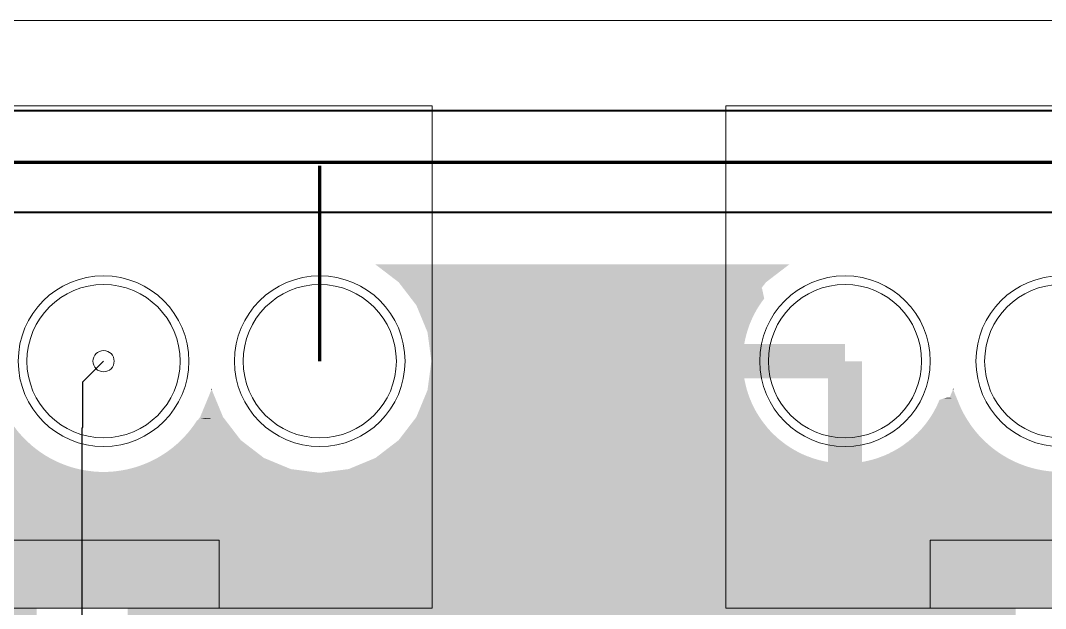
# Model space of a CAD drawing. Header units: millimetres. Extents: x 0 to 594, y 0 to 420.
# Drawn here: x 261.14 to 273.18, y 273.11 to 280.01 of the extents above; entities that cross this region are included whole.
import ezdxf

# ---------------------------------------------------------------- set-up
doc = ezdxf.new("R2010")
doc.units = ezdxf.units.MM
for name, pattern in [('K5LT32768', [0]), ('K5LT32771', [0]), ('K5LT32772', [0]), ('K5LT32773', [0]), ('K5LT32775', [0]), ('K5LT32780', [0]), ('K5LT32784', [0]), ('K5LT32787', [0])]:
    doc.linetypes.add(name, pattern=pattern)

# ---------------------------------------------------------------- blocks, each defined once
blk = doc.blocks.new('U3')
at = {"color": 7, "linetype": 'K5LT32768', "lineweight": 18}
blk.add_circle((262.112, 276.015), 0.125, dxfattribs=at)
blk = doc.blocks.new('U267')
at = {"color": 7, "linetype": 'K5LT32768', "lineweight": 18}
blk.add_circle((270.822, 276.015), 0.9, dxfattribs=at)
blk = doc.blocks.new('U268')
at = {"color": 7, "linetype": 'K5LT32768', "lineweight": 18}
blk.add_circle((273.362, 276.015), 0.9, dxfattribs=at)
blk = doc.blocks.new('U269')
at = {"color": 7, "linetype": 'K5LT32768', "lineweight": 18}
blk.add_circle((262.112, 276.015), 0.9, dxfattribs=at)
blk = doc.blocks.new('U271')
at = {"color": 7, "linetype": 'K5LT32768', "lineweight": 18}
blk.add_circle((264.652, 276.015), 0.9, dxfattribs=at)
blk = doc.blocks.new('U392')
at = {"color": 1, "linetype": 'K5LT32771', "lineweight": 18, "true_color": 0xff0000}
blk.add_circle((270.822, 276.015), 1.002, dxfattribs=at)
blk = doc.blocks.new('U393')
at = {"color": 1, "linetype": 'K5LT32771', "lineweight": 18, "true_color": 0xff0000}
blk.add_circle((273.362, 276.015), 1.002, dxfattribs=at)
blk = doc.blocks.new('U394')
at = {"color": 1, "linetype": 'K5LT32771', "lineweight": 18, "true_color": 0xff0000}
blk.add_circle((262.112, 276.015), 1.002, dxfattribs=at)
blk = doc.blocks.new('U396')
at = {"color": 1, "linetype": 'K5LT32771', "lineweight": 18, "true_color": 0xff0000}
blk.add_circle((264.652, 276.015), 1.002, dxfattribs=at)
blk = doc.blocks.new('U970')
at = {"color": 3, "linetype": 'K5LT32773', "lineweight": 18, "true_color": 0x00ff00}
blk.add_circle((270.822, 276.015), 0.9, dxfattribs=at)
blk = doc.blocks.new('U971')
at = {"color": 3, "linetype": 'K5LT32773', "lineweight": 18, "true_color": 0x00ff00}
blk.add_circle((273.362, 276.015), 0.9, dxfattribs=at)
blk = doc.blocks.new('U972')
at = {"color": 3, "linetype": 'K5LT32773', "lineweight": 18, "true_color": 0x00ff00}
blk.add_circle((262.112, 276.015), 0.9, dxfattribs=at)
blk = doc.blocks.new('U974')
at = {"color": 3, "linetype": 'K5LT32773', "lineweight": 18, "true_color": 0x00ff00}
blk.add_circle((264.652, 276.015), 0.9, dxfattribs=at)
blk = doc.blocks.new('U1365')
at = {"color": 1, "linetype": 'K5LT32771', "lineweight": 18, "true_color": 0xff0000}
blk.add_circle((270.822, 276.015), 1.002, dxfattribs=at)
blk = doc.blocks.new('U1366')
at = {"color": 1, "linetype": 'K5LT32771', "lineweight": 18, "true_color": 0xff0000}
blk.add_circle((273.362, 276.015), 1.002, dxfattribs=at)
blk = doc.blocks.new('U1367')
at = {"color": 1, "linetype": 'K5LT32771', "lineweight": 18, "true_color": 0xff0000}
blk.add_circle((262.112, 276.015), 1.002, dxfattribs=at)
blk = doc.blocks.new('U1369')
at = {"color": 1, "linetype": 'K5LT32771', "lineweight": 18, "true_color": 0xff0000}
blk.add_circle((264.652, 276.015), 1.002, dxfattribs=at)

msp = doc.modelspace()

# ---------------------------------------------------------------- hatches: boundary and pattern name
at = {"true_color": 0x00ff00}
for points in [[(265.307, 277.15), (265.301, 277.153), (270.172, 277.153), (270.166, 277.15)], [(265.301, 277.153), (265.301, 277.153), (270.172, 277.153)], [(265.579, 276.942), (265.307, 277.15), (270.166, 277.15), (269.894, 276.942)], [(265.307, 277.15), (265.307, 277.15), (270.166, 277.15), (270.166, 277.15)], [(265.787, 276.671), (265.579, 276.942), (269.894, 276.942), (269.686, 276.671)], [(265.579, 276.942), (265.579, 276.942), (269.894, 276.942), (269.894, 276.942)], [(265.918, 276.354), (265.787, 276.671), (269.686, 276.671), (269.555, 276.354)], [(265.963, 276.015), (265.918, 276.354), (269.555, 276.354), (269.51, 276.015)], [(265.918, 276.354), (265.918, 276.354), (269.555, 276.354), (269.555, 276.354)], [(265.918, 275.676), (265.963, 276.015), (269.51, 276.015), (269.555, 275.676)], [(265.963, 276.015), (265.963, 276.015), (269.51, 276.015), (269.51, 276.015)], [(263.247, 275.359), (263.378, 275.676), (263.385, 275.676), (263.516, 275.359)], [(263.378, 275.676), (263.382, 275.702), (263.385, 275.676)], [(263.378, 275.676), (263.378, 275.676), (263.385, 275.676), (263.385, 275.676)], [(265.787, 275.359), (265.918, 275.676), (269.555, 275.676), (269.686, 275.359)], [(265.918, 275.676), (265.918, 275.676), (269.555, 275.676), (269.555, 275.676)], [(271.957, 275.359), (272.088, 275.676), (272.095, 275.676), (272.226, 275.359)], [(272.088, 275.676), (272.092, 275.702), (272.095, 275.676)], [(272.088, 275.676), (272.088, 275.676), (272.095, 275.676), (272.095, 275.676)], [(260.499, 275.088), (260.707, 275.359), (260.976, 275.359), (261.184, 275.088)], [(263.039, 275.088), (263.247, 275.359), (263.516, 275.359), (263.724, 275.088)], [(265.579, 275.088), (265.787, 275.359), (269.686, 275.359), (269.894, 275.088)], [(271.749, 275.088), (271.957, 275.359), (272.226, 275.359), (272.434, 275.088)], [(260.357, 274.979), (260.499, 275.088), (261.184, 275.088), (261.326, 274.979)], [(260.499, 275.088), (260.499, 275.088), (261.184, 275.088), (261.184, 275.088)], [(262.767, 274.879), (263.039, 275.088), (263.724, 275.088), (263.996, 274.879)], [(263.039, 275.088), (263.039, 275.088), (263.724, 275.088), (263.724, 275.088)], [(265.307, 274.879), (265.579, 275.088), (269.894, 275.088), (270.166, 274.879)], [(265.579, 275.088), (265.579, 275.088), (269.894, 275.088), (269.894, 275.088)], [(271.477, 274.879), (271.749, 275.088), (272.434, 275.088), (272.706, 274.879)], [(271.749, 275.088), (271.749, 275.088), (272.434, 275.088), (272.434, 275.088)], [(260.227, 274.879), (260.357, 274.979), (261.326, 274.979), (261.326, 274.879)], [(259.911, 274.748), (260.227, 274.879), (261.326, 274.879), (261.326, 274.748)], [(262.451, 274.748), (262.767, 274.879), (263.996, 274.879), (264.312, 274.748)], [(262.767, 274.879), (262.767, 274.879), (263.996, 274.879), (263.996, 274.879)], [(264.991, 274.748), (265.307, 274.879), (270.166, 274.879), (270.482, 274.748)], [(265.307, 274.879), (265.307, 274.879), (270.166, 274.879), (270.166, 274.879)], [(271.161, 274.748), (271.357, 274.83), (272.826, 274.83), (272.826, 274.748)], [(271.357, 274.83), (271.477, 274.879), (272.706, 274.879), (272.826, 274.83)], [(271.477, 274.879), (271.477, 274.879), (272.706, 274.879), (272.706, 274.879)], [(251.397, 271.565), (251.397, 274.704), (261.326, 274.704), (261.326, 271.565)], [(259.572, 274.704), (259.911, 274.748), (261.326, 274.748), (261.326, 274.704)], [(262.397, 274.741), (262.451, 274.748), (264.312, 274.748), (264.367, 274.741)], [(262.397, 274.704), (262.397, 274.741), (264.367, 274.741), (264.652, 274.704)], [(262.397, 271.565), (262.397, 274.704), (272.826, 274.704), (272.826, 271.565)], [(262.451, 274.748), (262.451, 274.748), (264.312, 274.748), (264.312, 274.748)], [(264.652, 274.704), (264.991, 274.748), (270.482, 274.748), (270.822, 274.704)], [(264.991, 274.748), (264.991, 274.748), (270.482, 274.748), (270.482, 274.748)], [(270.822, 274.704), (271.161, 274.748), (272.826, 274.748), (272.826, 274.704)]]:
    msp.add_hatch(color=3, dxfattribs=at).paths.add_polyline_path(points)
for points in [[(266.052, 276.88), (266.052, 276.95), (269.78, 276.95), (269.84, 276.88)], [(266.052, 276.95), (266.052, 276.95), (269.78, 276.95)], [(266.052, 276.861), (266.052, 276.88), (269.84, 276.88), (269.849, 276.861)], [(266.052, 276.75), (266.052, 276.861), (269.849, 276.861), (269.873, 276.75)], [(266.052, 276.725), (266.052, 276.75), (269.873, 276.75), (269.854, 276.725)], [(266.052, 276.75), (266.052, 276.75), (269.873, 276.75), (269.873, 276.75)], [(266.052, 276.701), (266.052, 276.725), (269.854, 276.725), (269.837, 276.701)], [(266.052, 276.675), (266.052, 276.701), (269.837, 276.701), (269.82, 276.675)], [(266.052, 276.65), (266.052, 276.675), (269.82, 276.675), (269.803, 276.65)], [(266.052, 276.624), (266.052, 276.65), (269.803, 276.65), (269.787, 276.624)], [(266.052, 276.597), (266.052, 276.624), (269.787, 276.624), (269.772, 276.597)], [(266.052, 276.571), (266.052, 276.597), (269.772, 276.597), (269.758, 276.571)], [(266.052, 276.543), (266.052, 276.571), (269.758, 276.571), (269.744, 276.543)], [(266.052, 276.516), (266.052, 276.543), (269.744, 276.543), (269.731, 276.516)], [(266.052, 276.488), (266.052, 276.516), (269.731, 276.516), (269.719, 276.488)], [(266.052, 276.46), (266.052, 276.488), (269.719, 276.488), (269.707, 276.46)], [(266.052, 276.432), (266.052, 276.46), (269.707, 276.46), (269.696, 276.432)], [(266.052, 276.403), (266.052, 276.432), (269.696, 276.432), (269.686, 276.403)], [(266.052, 276.374), (266.052, 276.403), (269.686, 276.403), (269.677, 276.374)], [(266.052, 276.345), (266.052, 276.374), (269.677, 276.374), (269.668, 276.345)], [(266.052, 276.316), (266.052, 276.345), (269.668, 276.345), (269.66, 276.316)], [(266.052, 276.286), (266.052, 276.316), (269.66, 276.316), (269.653, 276.286)], [(266.052, 276.257), (266.052, 276.286), (269.653, 276.286), (269.646, 276.257)], [(266.052, 276.227), (266.052, 276.257), (269.646, 276.257), (269.64, 276.227)], [(266.052, 276.215), (266.052, 276.227), (269.64, 276.227), (269.638, 276.215)], [(266.052, 276.015), (266.052, 276.215), (270.822, 276.215), (270.822, 276.015)], [(266.052, 276.215), (266.052, 276.215), (269.638, 276.215), (270.822, 276.215)], [(266.05, 275.95), (266.051, 275.983), (271.022, 275.983), (271.022, 275.95)], [(266.051, 275.983), (266.052, 276.015), (271.022, 276.015), (271.022, 275.983)], [(266.052, 276.015), (266.052, 276.015), (270.822, 276.015), (271.022, 276.015)], [(266.038, 275.822), (266.042, 275.854), (271.022, 275.854), (271.022, 275.822)], [(266.042, 275.854), (266.046, 275.886), (271.022, 275.886), (271.022, 275.854)], [(266.046, 275.886), (266.048, 275.918), (271.022, 275.918), (271.022, 275.886)], [(266.048, 275.918), (266.05, 275.95), (271.022, 275.95), (271.022, 275.918)], [(266.022, 275.726), (266.025, 275.744), (269.653, 275.744), (269.657, 275.726)], [(266.025, 275.744), (266.028, 275.758), (269.65, 275.758), (269.653, 275.744)], [(266.028, 275.758), (266.031, 275.773), (269.646, 275.773), (269.65, 275.758)], [(266.031, 275.773), (266.033, 275.79), (269.643, 275.79), (269.646, 275.773)], [(266.033, 275.79), (266.036, 275.803), (269.64, 275.803), (269.643, 275.79)], [(266.036, 275.803), (266.037, 275.815), (269.638, 275.815), (269.64, 275.803)], [(266.037, 275.815), (266.038, 275.822), (271.022, 275.822), (271.022, 275.815)], [(270.622, 274.832), (270.622, 275.815), (271.022, 275.815), (271.022, 274.832)], [(265.989, 275.601), (265.997, 275.627), (269.686, 275.627), (269.695, 275.601)], [(265.997, 275.627), (265.998, 275.632), (269.684, 275.632), (269.686, 275.627)], [(265.998, 275.632), (266.005, 275.656), (269.677, 275.656), (269.684, 275.632)], [(266.005, 275.656), (266.007, 275.663), (269.674, 275.663), (269.677, 275.656)], [(266.007, 275.663), (266.012, 275.685), (269.668, 275.685), (269.674, 275.663)], [(266.012, 275.685), (266.015, 275.694), (269.665, 275.694), (269.668, 275.685)], [(266.015, 275.694), (266.019, 275.714), (269.66, 275.714), (269.665, 275.694)], [(266.019, 275.714), (266.022, 275.726), (269.657, 275.726), (269.66, 275.714)], [(265.948, 275.486), (265.957, 275.509), (269.733, 275.509), (269.744, 275.486)], [(265.957, 275.509), (265.959, 275.514), (269.731, 275.514), (269.733, 275.509)], [(265.959, 275.514), (265.969, 275.539), (269.72, 275.539), (269.731, 275.514)], [(265.969, 275.542), (265.979, 275.57), (269.707, 275.57), (269.719, 275.542)], [(265.969, 275.539), (265.969, 275.542), (269.719, 275.542), (269.72, 275.539)], [(265.979, 275.57), (265.988, 275.598), (269.696, 275.598), (269.707, 275.57)], [(265.979, 275.57), (265.979, 275.57), (269.707, 275.57), (269.707, 275.57)], [(265.988, 275.598), (265.989, 275.601), (269.695, 275.601), (269.696, 275.598)], [(271.9, 275.488), (271.912, 275.514), (272.162, 275.514), (272.173, 275.488)], [(271.912, 275.514), (271.914, 275.517), (272.161, 275.517), (272.162, 275.514)], [(271.914, 275.517), (271.924, 275.542), (272.151, 275.542), (272.161, 275.517)], [(271.924, 275.542), (271.927, 275.547), (272.149, 275.547), (272.151, 275.542)], [(271.927, 275.547), (271.931, 275.557), (272.145, 275.557), (272.149, 275.547)], [(271.931, 275.557), (271.932, 275.56), (272.135, 275.56), (272.145, 275.557)], [(271.932, 275.56), (271.987, 275.58), (272.075, 275.58), (272.135, 275.56)], [(271.987, 275.58), (272.019, 275.586), (272.055, 275.586), (272.075, 275.58)], [(272.019, 275.586), (272.022, 275.586), (272.054, 275.586), (272.055, 275.586)], [(272.022, 275.586), (272.043, 275.587), (272.054, 275.586)], [(265.89, 275.362), (265.899, 275.38), (269.803, 275.38), (269.815, 275.362)], [(265.899, 275.38), (265.905, 275.391), (269.797, 275.391), (269.803, 275.38)], [(265.905, 275.391), (265.912, 275.406), (269.787, 275.406), (269.797, 275.391)], [(265.912, 275.406), (265.919, 275.42), (269.78, 275.42), (269.787, 275.406)], [(265.919, 275.42), (265.925, 275.433), (269.772, 275.433), (269.78, 275.42)], [(265.925, 275.433), (265.932, 275.449), (269.763, 275.449), (269.772, 275.433)], [(265.932, 275.449), (265.937, 275.459), (269.758, 275.459), (269.763, 275.449)], [(265.937, 275.459), (265.945, 275.479), (269.748, 275.479), (269.758, 275.459)], [(265.945, 275.479), (265.948, 275.486), (269.744, 275.486), (269.748, 275.479)], [(271.824, 275.355), (271.836, 275.374), (272.23, 275.374), (272.242, 275.355)], [(271.836, 275.374), (271.84, 275.38), (272.227, 275.38), (272.23, 275.374)], [(271.84, 275.38), (271.853, 275.402), (272.215, 275.402), (272.227, 275.38)], [(271.853, 275.402), (271.856, 275.406), (272.213, 275.406), (272.215, 275.402)], [(271.856, 275.406), (271.87, 275.43), (272.2, 275.43), (272.213, 275.406)], [(271.87, 275.43), (271.871, 275.433), (272.199, 275.433), (272.2, 275.43)], [(271.871, 275.433), (271.885, 275.459), (272.186, 275.459), (272.199, 275.433)], [(271.885, 275.459), (271.899, 275.486), (272.174, 275.486), (272.186, 275.459)], [(271.885, 275.459), (271.885, 275.459), (272.186, 275.459), (272.186, 275.459)], [(271.899, 275.486), (271.9, 275.488), (272.173, 275.488), (272.174, 275.486)], [(263.156, 275.24), (263.163, 275.251), (263.479, 275.251), (263.485, 275.24)], [(263.163, 275.251), (263.175, 275.266), (263.469, 275.266), (263.479, 275.251)], [(263.175, 275.266), (263.183, 275.278), (263.461, 275.278), (263.469, 275.266)], [(263.183, 275.278), (263.193, 275.293), (263.452, 275.293), (263.461, 275.278)], [(263.193, 275.293), (263.201, 275.306), (263.445, 275.306), (263.452, 275.293)], [(263.201, 275.306), (263.208, 275.316), (263.439, 275.316), (263.445, 275.306)], [(263.208, 275.316), (263.21, 275.319), (263.431, 275.319), (263.439, 275.316)], [(263.21, 275.32), (263.231, 275.328), (263.414, 275.328), (263.43, 275.32)], [(263.21, 275.319), (263.21, 275.32), (263.43, 275.32), (263.431, 275.319)], [(263.231, 275.328), (263.259, 275.338), (263.375, 275.338), (263.414, 275.328)], [(263.259, 275.338), (263.295, 275.344), (263.354, 275.344), (263.375, 275.338)], [(263.295, 275.344), (263.309, 275.346), (263.354, 275.344)], [(265.813, 275.233), (265.825, 275.251), (269.897, 275.251), (269.911, 275.233)], [(265.825, 275.251), (265.828, 275.257), (269.892, 275.257), (269.897, 275.251)], [(265.828, 275.257), (265.842, 275.278), (269.875, 275.278), (269.892, 275.257)], [(265.842, 275.278), (265.843, 275.28), (269.873, 275.28), (269.875, 275.278)], [(265.843, 275.28), (265.858, 275.305), (269.854, 275.305), (269.873, 275.28)], [(265.858, 275.305), (265.859, 275.306), (269.854, 275.306), (269.854, 275.305)], [(265.859, 275.306), (265.872, 275.329), (269.837, 275.329), (269.854, 275.306)], [(265.872, 275.329), (265.875, 275.334), (269.834, 275.334), (269.837, 275.329)], [(265.875, 275.334), (265.886, 275.355), (269.82, 275.355), (269.834, 275.334)], [(265.886, 275.355), (265.89, 275.362), (269.815, 275.362), (269.82, 275.355)], [(271.738, 275.24), (271.752, 275.257), (272.306, 275.257), (272.317, 275.24)], [(271.752, 275.257), (271.76, 275.266), (272.299, 275.266), (272.306, 275.257)], [(271.76, 275.266), (271.771, 275.28), (272.289, 275.28), (272.299, 275.266)], [(271.771, 275.28), (271.78, 275.293), (272.281, 275.293), (272.289, 275.28)], [(271.78, 275.293), (271.789, 275.305), (272.273, 275.305), (272.281, 275.293)], [(271.789, 275.305), (271.799, 275.319), (272.263, 275.319), (272.273, 275.305)], [(271.799, 275.319), (271.807, 275.329), (272.257, 275.329), (272.263, 275.319)], [(271.807, 275.329), (271.818, 275.347), (272.247, 275.347), (272.257, 275.329)], [(271.818, 275.347), (271.824, 275.355), (272.242, 275.355), (272.247, 275.347)], [(260.376, 275.124), (260.395, 275.142), (261.148, 275.142), (261.164, 275.124)], [(260.395, 275.142), (260.398, 275.145), (261.145, 275.145), (261.148, 275.142)], [(260.398, 275.145), (260.42, 275.166), (261.127, 275.166), (261.145, 275.145)], [(263.055, 275.121), (263.075, 275.142), (263.557, 275.142), (263.575, 275.121)], [(263.075, 275.142), (263.078, 275.146), (263.554, 275.146), (263.557, 275.142)], [(263.078, 275.146), (263.096, 275.166), (263.539, 275.166), (263.554, 275.146)], [(263.096, 275.166), (263.101, 275.171), (263.534, 275.171), (263.539, 275.166)], [(263.101, 275.171), (263.117, 275.19), (263.52, 275.19), (263.534, 275.171)], [(263.117, 275.19), (263.122, 275.197), (263.515, 275.197), (263.52, 275.19)], [(263.122, 275.197), (263.137, 275.215), (263.503, 275.215), (263.515, 275.197)], [(263.137, 275.215), (263.143, 275.224), (263.497, 275.224), (263.503, 275.215)], [(263.143, 275.224), (263.156, 275.24), (263.485, 275.24), (263.497, 275.224)], [(265.732, 275.124), (265.749, 275.145), (269.995, 275.145), (270.017, 275.124)], [(265.749, 275.146), (265.765, 275.166), (269.973, 275.166), (269.994, 275.146)], [(265.749, 275.145), (265.749, 275.146), (269.994, 275.146), (269.995, 275.145)], [(265.765, 275.166), (265.769, 275.171), (269.968, 275.171), (269.973, 275.166)], [(265.769, 275.171), (265.781, 275.188), (269.952, 275.188), (269.968, 275.171)], [(265.781, 275.188), (265.788, 275.197), (269.943, 275.197), (269.952, 275.188)], [(265.788, 275.197), (265.797, 275.21), (269.931, 275.21), (269.943, 275.197)], [(265.797, 275.21), (265.807, 275.224), (269.919, 275.224), (269.931, 275.21)], [(265.807, 275.224), (265.813, 275.233), (269.911, 275.233), (269.919, 275.224)], [(271.626, 275.124), (271.645, 275.142), (272.398, 275.142), (272.414, 275.124)], [(271.645, 275.142), (271.648, 275.145), (272.395, 275.145), (272.398, 275.142)], [(271.648, 275.145), (271.67, 275.166), (272.377, 275.166), (272.395, 275.145)], [(271.67, 275.166), (271.691, 275.188), (272.358, 275.188), (272.377, 275.166)], [(271.67, 275.166), (271.67, 275.166), (272.377, 275.166), (272.377, 275.166)], [(271.691, 275.188), (271.693, 275.19), (272.357, 275.19), (272.358, 275.188)], [(271.693, 275.19), (271.712, 275.21), (272.34, 275.21), (272.357, 275.19)], [(271.712, 275.21), (271.716, 275.215), (272.337, 275.215), (272.34, 275.21)], [(271.716, 275.215), (271.732, 275.233), (272.323, 275.233), (272.337, 275.215)], [(271.732, 275.233), (271.738, 275.24), (272.317, 275.24), (272.323, 275.233)], [(260.206, 274.996), (260.227, 275.01), (261.287, 275.01), (261.304, 274.996)], [(260.227, 275.01), (260.232, 275.013), (261.283, 275.013), (261.287, 275.01)], [(260.232, 275.013), (260.257, 275.03), (261.263, 275.03), (261.283, 275.013)], [(260.257, 275.03), (260.258, 275.031), (261.262, 275.031), (261.263, 275.03)], [(260.258, 275.031), (260.282, 275.048), (261.243, 275.048), (261.262, 275.031)], [(260.282, 275.048), (260.287, 275.052), (261.239, 275.052), (261.243, 275.048)], [(260.287, 275.052), (260.306, 275.066), (261.223, 275.066), (261.239, 275.052)], [(260.306, 275.066), (260.316, 275.073), (261.215, 275.073), (261.223, 275.066)], [(260.316, 275.073), (260.33, 275.085), (261.203, 275.085), (261.215, 275.073)], [(260.33, 275.085), (260.343, 275.096), (261.192, 275.096), (261.203, 275.085)], [(260.343, 275.096), (260.353, 275.104), (261.184, 275.104), (261.192, 275.096)], [(260.353, 275.104), (260.369, 275.118), (261.17, 275.118), (261.184, 275.104)], [(260.369, 275.118), (260.376, 275.124), (261.164, 275.124), (261.17, 275.118)], [(262.927, 275.002), (262.936, 275.01), (263.677, 275.01), (263.685, 275.002)], [(262.936, 275.01), (262.954, 275.025), (263.662, 275.025), (263.677, 275.01)], [(262.954, 275.025), (262.961, 275.031), (263.656, 275.031), (263.662, 275.025)], [(262.961, 275.031), (262.981, 275.048), (263.639, 275.048), (263.656, 275.031)], [(262.981, 275.048), (262.985, 275.052), (263.636, 275.052), (263.639, 275.048)], [(262.985, 275.052), (263.006, 275.072), (263.617, 275.072), (263.636, 275.052)], [(263.006, 275.072), (263.008, 275.073), (263.615, 275.073), (263.617, 275.072)], [(263.008, 275.073), (263.031, 275.096), (263.596, 275.096), (263.615, 275.073)], [(263.031, 275.096), (263.053, 275.118), (263.576, 275.118), (263.595, 275.096)], [(263.031, 275.096), (263.031, 275.096), (263.595, 275.096), (263.596, 275.096)], [(263.053, 275.118), (263.055, 275.121), (263.575, 275.121), (263.576, 275.118)], [(265.619, 275.002), (265.629, 275.013), (270.161, 275.013), (270.178, 275.002)], [(265.629, 275.013), (265.642, 275.025), (270.143, 275.025), (270.161, 275.013)], [(265.642, 275.025), (265.647, 275.03), (270.136, 275.03), (270.143, 275.025)], [(265.647, 275.03), (265.664, 275.048), (270.111, 275.048), (270.136, 275.03)], [(265.664, 275.048), (265.681, 275.066), (270.087, 275.066), (270.111, 275.048)], [(265.664, 275.048), (265.664, 275.048), (270.111, 275.048), (270.111, 275.048)], [(265.681, 275.066), (265.686, 275.072), (270.08, 275.072), (270.087, 275.066)], [(265.686, 275.072), (265.698, 275.085), (270.063, 275.085), (270.08, 275.072)], [(265.698, 275.085), (265.708, 275.096), (270.05, 275.096), (270.063, 275.085)], [(265.708, 275.096), (265.715, 275.104), (270.04, 275.104), (270.05, 275.096)], [(265.715, 275.104), (265.729, 275.121), (270.022, 275.121), (270.04, 275.104)], [(265.729, 275.121), (265.732, 275.124), (270.017, 275.124), (270.022, 275.121)], [(271.456, 274.996), (271.477, 275.01), (272.537, 275.01), (272.554, 274.996)], [(271.477, 275.01), (271.482, 275.013), (272.533, 275.013), (272.537, 275.01)], [(271.482, 275.013), (271.507, 275.03), (272.513, 275.03), (272.533, 275.013)], [(271.507, 275.03), (271.508, 275.031), (272.512, 275.031), (272.513, 275.03)], [(271.508, 275.031), (271.532, 275.048), (272.493, 275.048), (272.512, 275.031)], [(271.532, 275.048), (271.537, 275.052), (272.489, 275.052), (272.493, 275.048)], [(271.537, 275.052), (271.556, 275.066), (272.473, 275.066), (272.489, 275.052)], [(271.556, 275.066), (271.566, 275.073), (272.465, 275.073), (272.473, 275.066)], [(271.566, 275.073), (271.58, 275.085), (272.453, 275.085), (272.465, 275.073)], [(271.58, 275.085), (271.593, 275.096), (272.442, 275.096), (272.453, 275.085)], [(271.593, 275.096), (271.603, 275.104), (272.434, 275.104), (272.442, 275.096)], [(271.603, 275.104), (271.619, 275.118), (272.42, 275.118), (272.434, 275.104)], [(271.619, 275.118), (271.626, 275.124), (272.414, 275.124), (272.42, 275.118)], [(259.972, 274.884), (259.988, 274.89), (261.461, 274.89), (261.471, 274.884)], [(259.988, 274.89), (260.015, 274.9), (261.443, 274.9), (261.461, 274.89)], [(260.015, 274.9), (260.017, 274.9), (261.442, 274.9), (261.443, 274.9)], [(260.017, 274.9), (260.045, 274.912), (261.423, 274.912), (261.442, 274.9)], [(260.045, 274.912), (260.055, 274.917), (261.416, 274.917), (261.423, 274.912)], [(260.055, 274.917), (260.073, 274.924), (261.404, 274.924), (261.416, 274.917)], [(260.073, 274.924), (260.093, 274.934), (261.389, 274.934), (261.404, 274.924)], [(260.093, 274.934), (260.1, 274.938), (261.384, 274.938), (261.389, 274.934)], [(260.1, 274.938), (260.127, 274.951), (261.364, 274.951), (261.384, 274.938)], [(260.127, 274.951), (260.129, 274.952), (261.363, 274.952), (261.364, 274.951)], [(260.129, 274.952), (260.154, 274.966), (261.344, 274.966), (261.363, 274.952)], [(260.154, 274.966), (260.163, 274.971), (261.337, 274.971), (261.344, 274.966)], [(260.163, 274.971), (260.18, 274.981), (261.324, 274.981), (261.337, 274.971)], [(260.18, 274.981), (260.196, 274.99), (261.312, 274.99), (261.324, 274.981)], [(260.196, 274.99), (260.206, 274.996), (261.304, 274.996), (261.312, 274.99)], [(262.752, 274.884), (262.776, 274.898), (263.808, 274.898), (263.827, 274.884)], [(262.776, 274.898), (262.78, 274.9), (263.805, 274.9), (263.808, 274.898)], [(262.78, 274.9), (262.807, 274.917), (263.783, 274.917), (263.805, 274.9)], [(262.807, 274.917), (262.809, 274.917), (263.782, 274.917), (263.783, 274.917)], [(262.809, 274.917), (262.834, 274.934), (263.762, 274.934), (263.782, 274.917)], [(262.834, 274.934), (262.84, 274.938), (263.757, 274.938), (263.762, 274.934)], [(262.84, 274.938), (262.86, 274.952), (263.74, 274.952), (263.757, 274.938)], [(262.86, 274.952), (262.87, 274.959), (263.733, 274.959), (263.74, 274.952)], [(262.87, 274.959), (262.886, 274.971), (263.719, 274.971), (263.733, 274.959)], [(262.886, 274.971), (262.899, 274.98), (263.708, 274.98), (263.719, 274.971)], [(262.899, 274.98), (262.912, 274.99), (263.698, 274.99), (263.708, 274.98)], [(262.912, 274.99), (262.927, 275.002), (263.685, 275.002), (263.698, 274.99)], [(265.471, 274.879), (265.484, 274.89), (270.405, 274.89), (270.434, 274.879)], [(265.484, 274.89), (265.495, 274.898), (270.384, 274.898), (270.405, 274.89)], [(265.495, 274.898), (265.499, 274.9), (270.376, 274.9), (270.384, 274.898)], [(265.499, 274.9), (265.514, 274.912), (270.348, 274.912), (270.376, 274.9)], [(265.514, 274.912), (265.521, 274.917), (270.336, 274.917), (270.348, 274.912)], [(265.521, 274.917), (265.53, 274.924), (270.321, 274.924), (270.336, 274.917)], [(265.53, 274.924), (265.546, 274.938), (270.293, 274.938), (270.321, 274.924)], [(265.546, 274.938), (265.562, 274.951), (270.266, 274.951), (270.293, 274.938)], [(265.546, 274.938), (265.546, 274.938), (270.293, 274.938), (270.293, 274.938)], [(265.562, 274.951), (265.571, 274.959), (270.252, 274.959), (270.266, 274.951)], [(265.571, 274.959), (265.578, 274.966), (270.239, 274.966), (270.252, 274.959)], [(265.578, 274.966), (265.595, 274.98), (270.214, 274.98), (270.239, 274.966)], [(265.595, 274.981), (265.612, 274.996), (270.187, 274.996), (270.213, 274.981)], [(265.595, 274.98), (265.595, 274.981), (270.213, 274.981), (270.214, 274.98)], [(265.612, 274.996), (265.619, 275.002), (270.178, 275.002), (270.187, 274.996)], [(271.222, 274.884), (271.238, 274.89), (272.711, 274.89), (272.721, 274.884)], [(271.238, 274.89), (271.265, 274.9), (272.693, 274.9), (272.711, 274.89)], [(271.265, 274.9), (271.267, 274.9), (272.692, 274.9), (272.693, 274.9)], [(271.267, 274.9), (271.295, 274.912), (272.673, 274.912), (272.692, 274.9)], [(271.295, 274.912), (271.305, 274.917), (272.666, 274.917), (272.673, 274.912)], [(271.305, 274.917), (271.323, 274.924), (272.654, 274.924), (272.666, 274.917)], [(271.323, 274.924), (271.343, 274.934), (272.639, 274.934), (272.654, 274.924)], [(271.343, 274.934), (271.35, 274.938), (272.634, 274.938), (272.639, 274.934)], [(271.35, 274.938), (271.377, 274.951), (272.614, 274.951), (272.634, 274.938)], [(271.377, 274.951), (271.379, 274.952), (272.613, 274.952), (272.614, 274.951)], [(271.379, 274.952), (271.404, 274.966), (272.594, 274.966), (272.613, 274.952)], [(271.404, 274.966), (271.413, 274.971), (272.587, 274.971), (272.594, 274.966)], [(271.413, 274.971), (271.43, 274.981), (272.574, 274.981), (272.587, 274.971)], [(271.43, 274.981), (271.446, 274.99), (272.562, 274.99), (272.574, 274.981)], [(271.446, 274.99), (271.456, 274.996), (272.554, 274.996), (272.562, 274.99)], [(254.026, 274.762), (254.044, 274.771), (261.734, 274.771), (261.765, 274.762)], [(254.044, 274.771), (254.055, 274.776), (261.717, 274.776), (261.734, 274.771)], [(254.055, 274.776), (254.062, 274.78), (261.704, 274.78), (261.717, 274.776)], [(254.062, 274.78), (254.081, 274.791), (261.674, 274.791), (261.704, 274.78)], [(254.081, 274.791), (254.083, 274.792), (261.671, 274.792), (261.674, 274.791)], [(254.083, 274.792), (254.101, 274.802), (261.644, 274.802), (261.671, 274.792)], [(254.101, 274.802), (254.111, 274.808), (261.629, 274.808), (261.644, 274.802)], [(254.111, 274.808), (254.121, 274.814), (261.614, 274.814), (261.629, 274.808)], [(254.121, 274.814), (254.139, 274.825), (261.589, 274.825), (261.614, 274.814)], [(254.139, 274.825), (254.142, 274.826), (261.585, 274.826), (261.589, 274.825)], [(254.142, 274.826), (254.15, 274.832), (261.573, 274.832), (261.585, 274.826)], [(259.772, 274.832), (259.783, 274.834), (261.569, 274.834), (261.573, 274.832)], [(259.783, 274.834), (259.813, 274.839), (261.556, 274.839), (261.569, 274.834)], [(259.813, 274.839), (259.814, 274.84), (261.556, 274.84), (261.556, 274.839)], [(259.814, 274.84), (259.843, 274.846), (261.543, 274.846), (261.556, 274.84)], [(259.843, 274.846), (259.872, 274.853), (261.528, 274.853), (261.543, 274.846)], [(259.872, 274.853), (259.874, 274.854), (261.527, 274.854), (261.528, 274.853)], [(259.874, 274.854), (259.902, 274.861), (261.513, 274.861), (261.527, 274.854)], [(259.902, 274.861), (259.926, 274.868), (261.499, 274.868), (261.513, 274.861)], [(259.926, 274.868), (259.931, 274.87), (261.496, 274.87), (261.499, 274.868)], [(259.931, 274.87), (259.96, 274.879), (261.479, 274.879), (261.496, 274.87)], [(259.96, 274.879), (259.972, 274.884), (261.471, 274.884), (261.479, 274.879)], [(262.458, 274.762), (262.489, 274.771), (264.009, 274.771), (264.027, 274.762)], [(262.489, 274.771), (262.506, 274.776), (263.999, 274.776), (264.009, 274.771)], [(262.506, 274.776), (262.519, 274.78), (263.991, 274.78), (263.999, 274.776)], [(262.519, 274.78), (262.55, 274.791), (263.972, 274.791), (263.991, 274.78)], [(262.55, 274.791), (262.552, 274.792), (263.97, 274.792), (263.972, 274.791)], [(262.552, 274.792), (262.58, 274.802), (263.953, 274.802), (263.97, 274.792)], [(262.58, 274.802), (262.594, 274.808), (263.942, 274.808), (263.953, 274.802)], [(262.594, 274.808), (262.609, 274.814), (263.932, 274.814), (263.942, 274.808)], [(262.609, 274.814), (262.634, 274.825), (263.915, 274.825), (263.932, 274.814)], [(262.634, 274.825), (262.639, 274.826), (263.912, 274.826), (263.915, 274.825)], [(262.639, 274.826), (262.668, 274.84), (263.891, 274.84), (263.912, 274.826)], [(262.668, 274.84), (262.672, 274.842), (263.887, 274.842), (263.891, 274.84)], [(262.672, 274.842), (262.696, 274.854), (263.87, 274.854), (263.887, 274.842)], [(262.696, 274.854), (262.708, 274.86), (263.86, 274.86), (263.87, 274.854)], [(262.708, 274.86), (262.725, 274.868), (263.848, 274.868), (263.86, 274.86)], [(262.725, 274.868), (262.743, 274.878), (263.834, 274.878), (263.848, 274.868)], [(262.743, 274.878), (262.752, 274.884), (263.827, 274.884), (263.834, 274.878)], [(265.276, 274.762), (265.294, 274.771), (272.984, 274.771), (273.015, 274.762)], [(265.294, 274.771), (265.305, 274.776), (272.967, 274.776), (272.984, 274.771)], [(265.305, 274.776), (265.312, 274.78), (272.954, 274.78), (272.967, 274.776)], [(265.312, 274.78), (265.331, 274.791), (272.924, 274.791), (272.954, 274.78)], [(265.331, 274.791), (265.333, 274.792), (272.921, 274.792), (272.924, 274.791)], [(265.333, 274.792), (265.351, 274.802), (272.894, 274.802), (272.921, 274.792)], [(265.351, 274.802), (265.361, 274.808), (272.879, 274.808), (272.894, 274.802)], [(265.361, 274.808), (265.371, 274.814), (272.864, 274.814), (272.879, 274.808)], [(265.371, 274.814), (265.389, 274.825), (272.839, 274.825), (272.864, 274.814)], [(265.389, 274.825), (265.392, 274.826), (272.835, 274.826), (272.839, 274.825)], [(265.392, 274.826), (265.4, 274.832), (272.823, 274.832), (272.835, 274.826)], [(265.4, 274.832), (265.403, 274.834), (270.61, 274.834), (270.622, 274.832)], [(265.403, 274.834), (265.412, 274.839), (270.58, 274.839), (270.61, 274.834)], [(265.412, 274.839), (265.416, 274.842), (270.569, 274.842), (270.58, 274.839)], [(265.416, 274.842), (265.422, 274.846), (270.55, 274.846), (270.569, 274.842)], [(265.422, 274.846), (265.433, 274.853), (270.521, 274.853), (270.55, 274.846)], [(265.433, 274.853), (265.443, 274.86), (270.496, 274.86), (270.521, 274.853)], [(265.443, 274.86), (265.445, 274.861), (270.492, 274.861), (270.496, 274.86)], [(265.445, 274.861), (265.457, 274.87), (270.462, 274.87), (270.492, 274.861)], [(265.457, 274.87), (265.469, 274.878), (270.436, 274.878), (270.462, 274.87)], [(265.469, 274.878), (265.471, 274.879), (270.434, 274.879), (270.436, 274.878)], [(271.022, 274.832), (271.033, 274.834), (272.819, 274.834), (272.823, 274.832)], [(271.033, 274.834), (271.063, 274.839), (272.806, 274.839), (272.819, 274.834)], [(271.063, 274.839), (271.064, 274.84), (272.806, 274.84), (272.806, 274.839)], [(271.064, 274.84), (271.093, 274.846), (272.793, 274.846), (272.806, 274.84)], [(271.093, 274.846), (271.122, 274.853), (272.778, 274.853), (272.793, 274.846)], [(271.122, 274.853), (271.124, 274.854), (272.777, 274.854), (272.778, 274.853)], [(271.124, 274.854), (271.152, 274.861), (272.763, 274.861), (272.777, 274.854)], [(271.152, 274.861), (271.176, 274.868), (272.749, 274.868), (272.763, 274.861)], [(271.176, 274.868), (271.181, 274.87), (272.746, 274.87), (272.749, 274.868)], [(271.181, 274.87), (271.21, 274.879), (272.729, 274.879), (272.746, 274.87)], [(271.21, 274.879), (271.222, 274.884), (272.721, 274.884), (272.729, 274.879)], [(253.691, 274.645), (253.722, 274.652), (264.331, 274.652), (264.363, 274.645)], [(253.722, 274.652), (253.754, 274.66), (264.3, 274.66), (264.331, 274.652)], [(253.754, 274.66), (253.785, 274.668), (264.268, 274.668), (264.3, 274.66)], [(253.785, 274.668), (253.816, 274.678), (264.238, 274.678), (264.268, 274.668)], [(253.816, 274.678), (253.847, 274.687), (264.207, 274.687), (264.238, 274.678)], [(253.847, 274.687), (253.877, 274.698), (264.176, 274.698), (264.207, 274.687)], [(253.877, 274.698), (253.907, 274.709), (264.146, 274.709), (264.176, 274.698)], [(253.907, 274.709), (253.921, 274.715), (264.132, 274.715), (264.146, 274.709)], [(253.921, 274.715), (253.922, 274.715), (262.08, 274.715), (262.112, 274.715)], [(253.922, 274.715), (253.925, 274.716), (262.048, 274.716), (262.08, 274.715)], [(253.925, 274.716), (253.93, 274.718), (262.016, 274.718), (262.048, 274.716)], [(253.93, 274.718), (253.937, 274.721), (261.984, 274.721), (262.016, 274.718)], [(253.937, 274.721), (253.945, 274.725), (261.953, 274.725), (261.982, 274.721)], [(253.937, 274.721), (253.937, 274.721), (261.982, 274.721), (261.984, 274.721)], [(253.945, 274.725), (253.955, 274.729), (261.921, 274.729), (261.953, 274.725)], [(253.955, 274.729), (253.967, 274.734), (261.889, 274.734), (261.921, 274.729)], [(253.967, 274.734), (253.98, 274.74), (261.858, 274.74), (261.889, 274.734)], [(253.967, 274.734), (253.967, 274.734), (261.889, 274.734), (261.889, 274.734)], [(253.98, 274.74), (253.994, 274.746), (261.827, 274.746), (261.858, 274.74)], [(253.994, 274.746), (253.997, 274.748), (261.822, 274.748), (261.827, 274.746)], [(253.997, 274.748), (254.01, 274.754), (261.796, 274.754), (261.822, 274.748)], [(254.01, 274.754), (254.026, 274.762), (261.766, 274.762), (261.796, 274.754)], [(254.026, 274.762), (254.026, 274.762), (261.765, 274.762), (261.766, 274.762)], [(262.112, 274.715), (262.144, 274.715), (264.131, 274.715), (264.132, 274.715)], [(262.144, 274.715), (262.175, 274.716), (264.128, 274.716), (264.131, 274.715)], [(262.175, 274.716), (262.207, 274.718), (264.124, 274.718), (264.128, 274.716)], [(262.207, 274.718), (262.239, 274.721), (264.117, 274.721), (264.124, 274.718)], [(262.239, 274.721), (262.242, 274.721), (264.116, 274.721), (264.117, 274.721)], [(262.242, 274.721), (262.271, 274.725), (264.108, 274.725), (264.116, 274.721)], [(262.271, 274.725), (262.302, 274.729), (264.098, 274.729), (264.108, 274.725)], [(262.302, 274.729), (262.334, 274.734), (264.086, 274.734), (264.098, 274.729)], [(262.334, 274.734), (262.365, 274.74), (264.074, 274.74), (264.086, 274.734)], [(262.334, 274.734), (262.334, 274.734), (264.086, 274.734), (264.086, 274.734)], [(262.365, 274.74), (262.397, 274.746), (264.059, 274.746), (264.074, 274.74)], [(262.397, 274.746), (262.401, 274.748), (264.057, 274.748), (264.059, 274.746)], [(262.401, 274.748), (262.428, 274.754), (264.044, 274.754), (264.057, 274.748)], [(262.428, 274.754), (262.457, 274.762), (264.028, 274.762), (264.044, 274.754)], [(262.457, 274.762), (262.458, 274.762), (264.027, 274.762), (264.028, 274.762)], [(264.941, 274.645), (264.972, 274.652), (275.581, 274.652), (275.613, 274.645)], [(264.972, 274.652), (265.004, 274.66), (275.55, 274.66), (275.581, 274.652)], [(265.004, 274.66), (265.035, 274.668), (275.518, 274.668), (275.55, 274.66)], [(265.035, 274.668), (265.066, 274.678), (275.488, 274.678), (275.518, 274.668)], [(265.066, 274.678), (265.097, 274.687), (275.457, 274.687), (275.488, 274.678)], [(265.097, 274.687), (265.127, 274.698), (275.426, 274.698), (275.457, 274.687)], [(265.127, 274.698), (265.157, 274.709), (275.396, 274.709), (275.426, 274.698)], [(265.157, 274.709), (265.171, 274.715), (275.382, 274.715), (275.396, 274.709)], [(265.171, 274.715), (265.172, 274.715), (273.33, 274.715), (273.362, 274.715)], [(265.172, 274.715), (265.175, 274.716), (273.298, 274.716), (273.33, 274.715)], [(265.175, 274.716), (265.18, 274.718), (273.266, 274.718), (273.298, 274.716)], [(265.18, 274.718), (265.187, 274.721), (273.234, 274.721), (273.266, 274.718)], [(265.187, 274.721), (265.195, 274.725), (273.203, 274.725), (273.232, 274.721)], [(265.187, 274.721), (265.187, 274.721), (273.232, 274.721), (273.234, 274.721)], [(265.195, 274.725), (265.205, 274.729), (273.171, 274.729), (273.203, 274.725)], [(265.205, 274.729), (265.217, 274.734), (273.139, 274.734), (273.171, 274.729)], [(265.217, 274.734), (265.23, 274.74), (273.108, 274.74), (273.139, 274.734)], [(265.217, 274.734), (265.217, 274.734), (273.139, 274.734), (273.139, 274.734)], [(265.23, 274.74), (265.244, 274.746), (273.077, 274.746), (273.108, 274.74)], [(265.244, 274.746), (265.247, 274.748), (273.072, 274.748), (273.077, 274.746)], [(265.247, 274.748), (265.26, 274.754), (273.046, 274.754), (273.072, 274.748)], [(265.26, 274.754), (265.276, 274.762), (273.016, 274.762), (273.046, 274.754)], [(265.276, 274.762), (265.276, 274.762), (273.015, 274.762), (273.016, 274.762)], [(198.192, 274.498), (198.198, 274.563), (285.584, 274.563), (285.649, 274.498)], [(198.198, 274.563), (198.202, 274.615), (285.532, 274.615), (285.584, 274.563)], [(253.402, 274.615), (253.434, 274.615), (264.619, 274.615), (264.652, 274.615)], [(253.434, 274.615), (253.466, 274.616), (264.587, 274.616), (264.619, 274.615)], [(253.466, 274.616), (253.499, 274.618), (264.555, 274.618), (264.587, 274.616)], [(253.499, 274.618), (253.531, 274.621), (264.522, 274.621), (264.555, 274.618)], [(253.531, 274.621), (253.563, 274.624), (264.49, 274.624), (264.522, 274.621)], [(253.563, 274.624), (253.595, 274.628), (264.458, 274.628), (264.49, 274.624)], [(253.595, 274.628), (253.627, 274.633), (264.426, 274.633), (264.458, 274.628)], [(253.627, 274.633), (253.659, 274.639), (264.394, 274.639), (264.426, 274.633)], [(253.659, 274.639), (253.691, 274.645), (264.363, 274.645), (264.394, 274.639)], [(264.652, 274.615), (264.684, 274.615), (275.869, 274.615), (275.902, 274.615)], [(264.684, 274.615), (264.716, 274.616), (275.837, 274.616), (275.869, 274.615)], [(264.716, 274.616), (264.749, 274.618), (275.805, 274.618), (275.837, 274.616)], [(264.749, 274.618), (264.781, 274.621), (275.772, 274.621), (275.805, 274.618)], [(264.781, 274.621), (264.813, 274.624), (275.74, 274.624), (275.772, 274.621)], [(264.813, 274.624), (264.845, 274.628), (275.708, 274.628), (275.74, 274.624)], [(264.845, 274.628), (264.877, 274.633), (275.676, 274.633), (275.708, 274.628)], [(264.877, 274.633), (264.909, 274.639), (275.644, 274.639), (275.676, 274.633)], [(264.909, 274.639), (264.941, 274.645), (275.613, 274.645), (275.644, 274.639)], [(198.181, 274.4), (198.185, 274.434), (285.713, 274.434), (285.747, 274.4)], [(198.185, 274.434), (198.192, 274.498), (285.649, 274.498), (285.713, 274.434)], [(198.161, 274.241), (198.17, 274.305), (285.841, 274.305), (285.905, 274.241)], [(198.17, 274.305), (198.178, 274.369), (285.777, 274.369), (285.841, 274.305)], [(198.178, 274.369), (198.181, 274.4), (285.747, 274.4), (285.777, 274.369)], [(198.141, 274.115), (198.151, 274.177), (285.969, 274.177), (286.032, 274.115)], [(198.151, 274.177), (198.161, 274.241), (285.905, 274.241), (285.969, 274.177)], [(206.883, 274.115), (206.862, 274.115), (286.032, 274.115), (286.032, 274.115)], [(206.904, 274.114), (206.883, 274.115), (286.032, 274.115), (286.033, 274.114)], [(206.926, 274.112), (206.904, 274.114), (286.033, 274.114), (286.035, 274.112)], [(206.947, 274.109), (206.926, 274.112), (286.035, 274.112), (286.038, 274.109)], [(206.968, 274.106), (206.947, 274.109), (286.038, 274.109), (286.041, 274.106)], [(206.989, 274.101), (206.968, 274.106), (286.041, 274.106), (286.045, 274.101)], [(207.01, 274.096), (206.989, 274.101), (286.045, 274.101), (286.05, 274.096)], [(207.031, 274.091), (207.01, 274.096), (286.05, 274.096), (286.056, 274.091)], [(207.051, 274.084), (207.031, 274.091), (286.056, 274.091), (286.062, 274.084)], [(207.071, 274.077), (207.051, 274.084), (286.062, 274.084), (286.069, 274.077)], [(207.091, 274.069), (207.071, 274.077), (286.069, 274.077), (286.077, 274.069)], [(207.111, 274.061), (207.091, 274.069), (286.077, 274.069), (286.086, 274.061)], [(207.13, 274.052), (207.111, 274.061), (286.086, 274.061), (286.095, 274.052)], [(207.149, 274.042), (207.13, 274.052), (286.095, 274.052), (286.105, 274.042)], [(207.168, 274.031), (207.149, 274.042), (286.105, 274.042), (286.116, 274.031)], [(207.186, 274.02), (207.168, 274.031), (286.116, 274.031), (286.127, 274.02)], [(207.204, 274.008), (207.186, 274.02), (286.127, 274.02), (286.139, 274.008)], [(207.221, 273.995), (207.204, 274.008), (286.139, 274.008), (286.151, 273.995)], [(207.238, 273.982), (207.221, 273.995), (286.151, 273.995), (286.164, 273.982)], [(207.255, 273.968), (207.238, 273.982), (286.164, 273.982), (286.178, 273.968)], [(207.271, 273.954), (207.255, 273.968), (286.178, 273.968), (286.192, 273.954)], [(207.286, 273.939), (207.271, 273.954), (286.192, 273.954), (286.207, 273.939)], [(207.301, 273.924), (207.286, 273.939), (286.207, 273.939), (286.223, 273.924)], [(207.315, 273.908), (207.301, 273.924), (286.223, 273.924), (286.239, 273.908)], [(207.329, 273.891), (207.315, 273.908), (286.239, 273.908), (286.255, 273.891)], [(207.342, 273.875), (207.329, 273.891), (286.255, 273.891), (286.272, 273.875)], [(207.355, 273.857), (207.342, 273.875), (286.272, 273.875), (286.289, 273.857)], [(207.366, 273.839), (207.355, 273.857), (286.289, 273.857), (286.307, 273.839)], [(207.378, 273.821), (207.366, 273.839), (286.307, 273.839), (286.325, 273.821)], [(207.388, 273.803), (207.378, 273.821), (286.325, 273.821), (286.344, 273.803)], [(207.398, 273.784), (207.388, 273.803), (286.344, 273.803), (286.363, 273.784)], [(207.407, 273.765), (207.398, 273.784), (286.363, 273.784), (286.381, 273.765)], [(212.885, 273.765), (212.862, 273.765), (286.381, 273.765), (286.382, 273.765)], [(212.909, 273.764), (212.885, 273.765), (286.382, 273.765), (286.383, 273.764)], [(212.932, 273.762), (212.909, 273.764), (286.383, 273.764), (286.385, 273.762)], [(212.956, 273.759), (212.932, 273.762), (286.385, 273.762), (286.387, 273.759)], [(212.979, 273.756), (212.956, 273.759), (286.387, 273.759), (286.391, 273.756)], [(213.002, 273.752), (212.979, 273.756), (286.391, 273.756), (286.395, 273.752)], [(213.025, 273.747), (213.002, 273.752), (286.395, 273.752), (286.4, 273.747)], [(213.048, 273.741), (213.025, 273.747), (286.4, 273.747), (286.405, 273.741)], [(213.071, 273.735), (213.048, 273.741), (286.405, 273.741), (286.411, 273.735)], [(213.093, 273.728), (213.071, 273.735), (286.411, 273.735), (286.418, 273.728)], [(213.116, 273.721), (213.093, 273.728), (286.418, 273.728), (286.426, 273.721)], [(213.138, 273.712), (213.116, 273.721), (286.426, 273.721), (286.434, 273.712)], [(213.16, 273.703), (213.138, 273.712), (286.434, 273.712), (286.443, 273.703)], [(213.181, 273.694), (213.16, 273.703), (286.443, 273.703), (286.453, 273.694)], [(213.202, 273.683), (213.181, 273.694), (286.453, 273.694), (286.463, 273.683)], [(213.223, 273.672), (213.202, 273.683), (286.463, 273.683), (286.474, 273.672)], [(213.243, 273.661), (213.223, 273.672), (286.474, 273.672), (286.486, 273.661)], [(213.264, 273.648), (213.243, 273.661), (286.486, 273.661), (286.498, 273.648)], [(213.283, 273.635), (213.264, 273.648), (286.498, 273.648), (286.511, 273.635)], [(213.303, 273.622), (213.283, 273.635), (286.511, 273.635), (286.525, 273.622)], [(213.321, 273.608), (213.303, 273.622), (286.525, 273.622), (286.539, 273.608)], [(213.34, 273.593), (213.321, 273.608), (286.539, 273.608), (286.554, 273.593)], [(213.358, 273.578), (213.34, 273.593), (286.554, 273.593), (286.569, 273.578)], [(213.375, 273.562), (213.358, 273.578), (286.569, 273.578), (286.585, 273.562)], [(213.392, 273.545), (213.375, 273.562), (286.585, 273.562), (286.601, 273.545)], [(213.408, 273.528), (213.392, 273.545), (286.601, 273.545), (286.618, 273.528)], [(213.424, 273.511), (213.408, 273.528), (286.618, 273.528), (286.636, 273.511)], [(213.44, 273.493), (213.424, 273.511), (286.636, 273.511), (286.653, 273.493)], [(213.454, 273.475), (213.44, 273.493), (286.653, 273.493), (286.672, 273.475)], [(213.468, 273.456), (213.454, 273.475), (286.672, 273.475), (286.691, 273.456)], [(213.482, 273.437), (213.468, 273.456), (286.691, 273.456), (286.71, 273.437)], [(213.495, 273.417), (213.482, 273.437), (286.71, 273.437), (286.73, 273.417)], [(213.507, 273.397), (213.495, 273.417), (286.73, 273.417), (286.75, 273.397)], [(213.519, 273.376), (213.507, 273.397), (286.75, 273.397), (286.77, 273.376)], [(213.53, 273.355), (213.519, 273.376), (286.77, 273.376), (286.791, 273.355)], [(213.54, 273.334), (213.53, 273.355), (286.791, 273.355), (286.812, 273.334)], [(213.55, 273.313), (213.54, 273.334), (286.812, 273.334), (286.834, 273.313)], [(213.559, 273.291), (213.55, 273.313), (286.834, 273.313), (286.855, 273.291)], [(213.567, 273.269), (213.559, 273.291), (286.855, 273.291), (286.877, 273.269)], [(213.569, 273.265), (213.567, 273.269), (286.877, 273.269), (286.881, 273.265)], [(222.385, 273.265), (222.362, 273.265), (286.881, 273.265), (286.882, 273.265)], [(222.409, 273.264), (222.385, 273.265), (286.882, 273.265), (286.883, 273.264)], [(222.432, 273.262), (222.409, 273.264), (286.883, 273.264), (286.885, 273.262)], [(222.456, 273.259), (222.432, 273.262), (286.885, 273.262), (286.887, 273.259)], [(222.479, 273.256), (222.456, 273.259), (286.887, 273.259), (286.891, 273.256)], [(222.502, 273.252), (222.479, 273.256), (286.891, 273.256), (286.895, 273.252)], [(222.525, 273.247), (222.502, 273.252), (286.895, 273.252), (286.9, 273.247)], [(222.548, 273.241), (222.525, 273.247), (286.9, 273.247), (286.905, 273.241)], [(222.571, 273.235), (222.548, 273.241), (286.905, 273.241), (286.911, 273.235)], [(222.593, 273.228), (222.571, 273.235), (286.911, 273.235), (286.918, 273.228)], [(222.616, 273.221), (222.593, 273.228), (286.918, 273.228), (286.926, 273.221)], [(222.638, 273.212), (222.616, 273.221), (286.926, 273.221), (286.934, 273.212)], [(222.66, 273.203), (222.638, 273.212), (286.934, 273.212), (286.943, 273.203)], [(222.681, 273.194), (222.66, 273.203), (286.943, 273.203), (286.953, 273.194)], [(222.702, 273.183), (222.681, 273.194), (286.953, 273.194), (286.963, 273.183)], [(222.723, 273.172), (222.702, 273.183), (286.963, 273.183), (286.974, 273.172)], [(222.743, 273.161), (222.723, 273.172), (286.974, 273.172), (286.986, 273.161)], [(222.764, 273.148), (222.743, 273.161), (286.986, 273.161), (286.998, 273.148)], [(222.783, 273.135), (222.764, 273.148), (286.998, 273.148), (287.011, 273.135)], [(222.803, 273.122), (222.783, 273.135), (287.011, 273.135), (287.025, 273.122)], [(222.821, 273.108), (222.803, 273.122), (287.025, 273.122), (287.039, 273.108)]]:
    msp.add_hatch(color=7).paths.add_polyline_path(points)

# ---------------------------------------------------------------- linework, layer by layer
at = {"color": 4, "linetype": 'K5LT32772', "lineweight": 18, "true_color": 0x00ffff}
msp.add_lwpolyline([(82.862, 280.015), (484.862, 280.015)], dxfattribs=at)
at = {"color": 5, "linetype": 'K5LT32775', "lineweight": 18, "true_color": 0x0000ff}
for points in [[(258.172, 273.115), (265.972, 273.115), (265.972, 279.015)], [(258.172, 279.015), (265.972, 279.015)], [(269.422, 279.015), (277.222, 279.015)], [(269.422, 273.115), (269.422, 279.015)], [(260.572, 273.915), (263.472, 273.915)], [(263.472, 273.115), (263.472, 273.915)], [(271.822, 273.115), (271.822, 273.915), (274.722, 273.915)], [(269.422, 273.115), (277.222, 273.115)]]:
    msp.add_lwpolyline(points, dxfattribs=at)
at = {"color": 3, "linetype": 'K5LT32787', "lineweight": 40, "true_color": 0x00ff00}
for points in [[(214.307, 278.96), (409.335, 278.96)], [(222.362, 276.515), (223.612, 277.765), (290.112, 277.765), (290.862, 277.015)]]:
    msp.add_lwpolyline(points, dxfattribs=at)
at = {"color": 7, "linetype": 'K5LT32780', "lineweight": 200}
for points in [[(220.823, 278.35), (283.776, 278.35)], [(264.652, 278.35), (283.776, 278.35)], [(264.652, 276.015), (264.652, 278.31)]]:
    msp.add_lwpolyline(points, dxfattribs=at)
at = {"color": 3, "linetype": 'K5LT32784', "lineweight": 25, "true_color": 0x00ff00}
for points in [[(261.868, 275.771), (262.112, 276.015)], [(261.868, 275.238), (261.868, 275.771)], [(261.862, 275.232), (261.868, 275.238)], [(261.862, 270.515), (261.862, 275.232)]]:
    msp.add_lwpolyline(points, dxfattribs=at)

# ---------------------------------------------------------------- block references
for name in ['U394', 'U1367', 'U396', 'U1369', 'U392', 'U1365', 'U393', 'U1366', 'U269', 'U972', 'U271', 'U974', 'U267', 'U970', 'U268', 'U971', 'U3']:
    msp.add_blockref(name, (0, 0))

doc.saveas('drawing.dxf')
